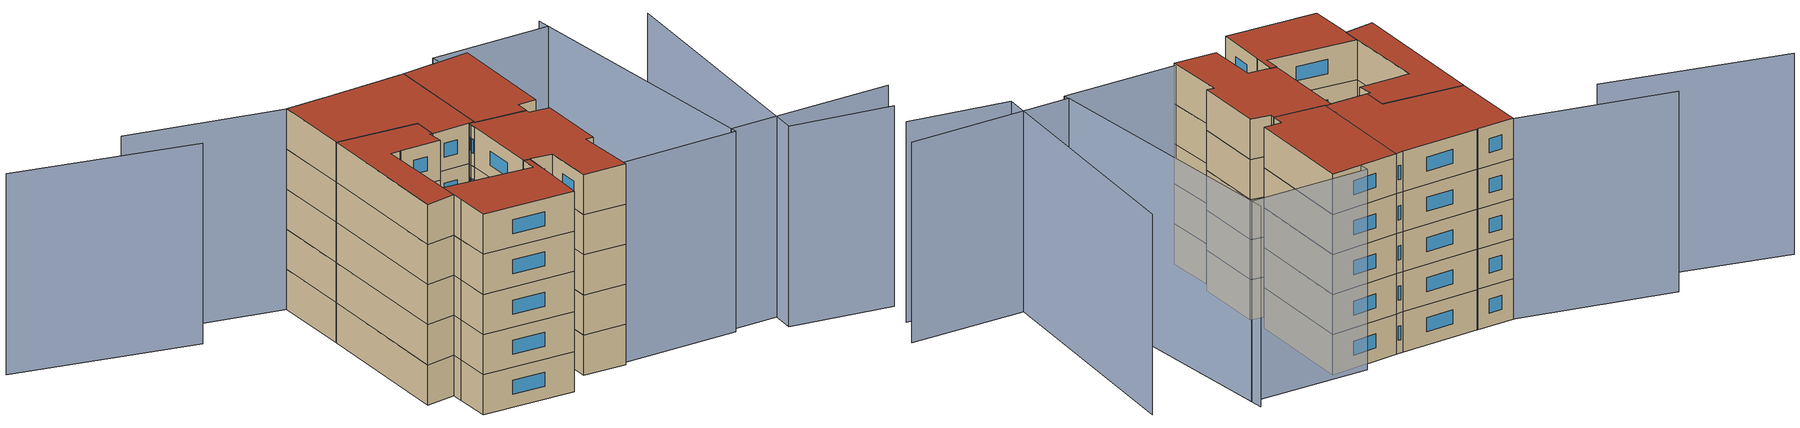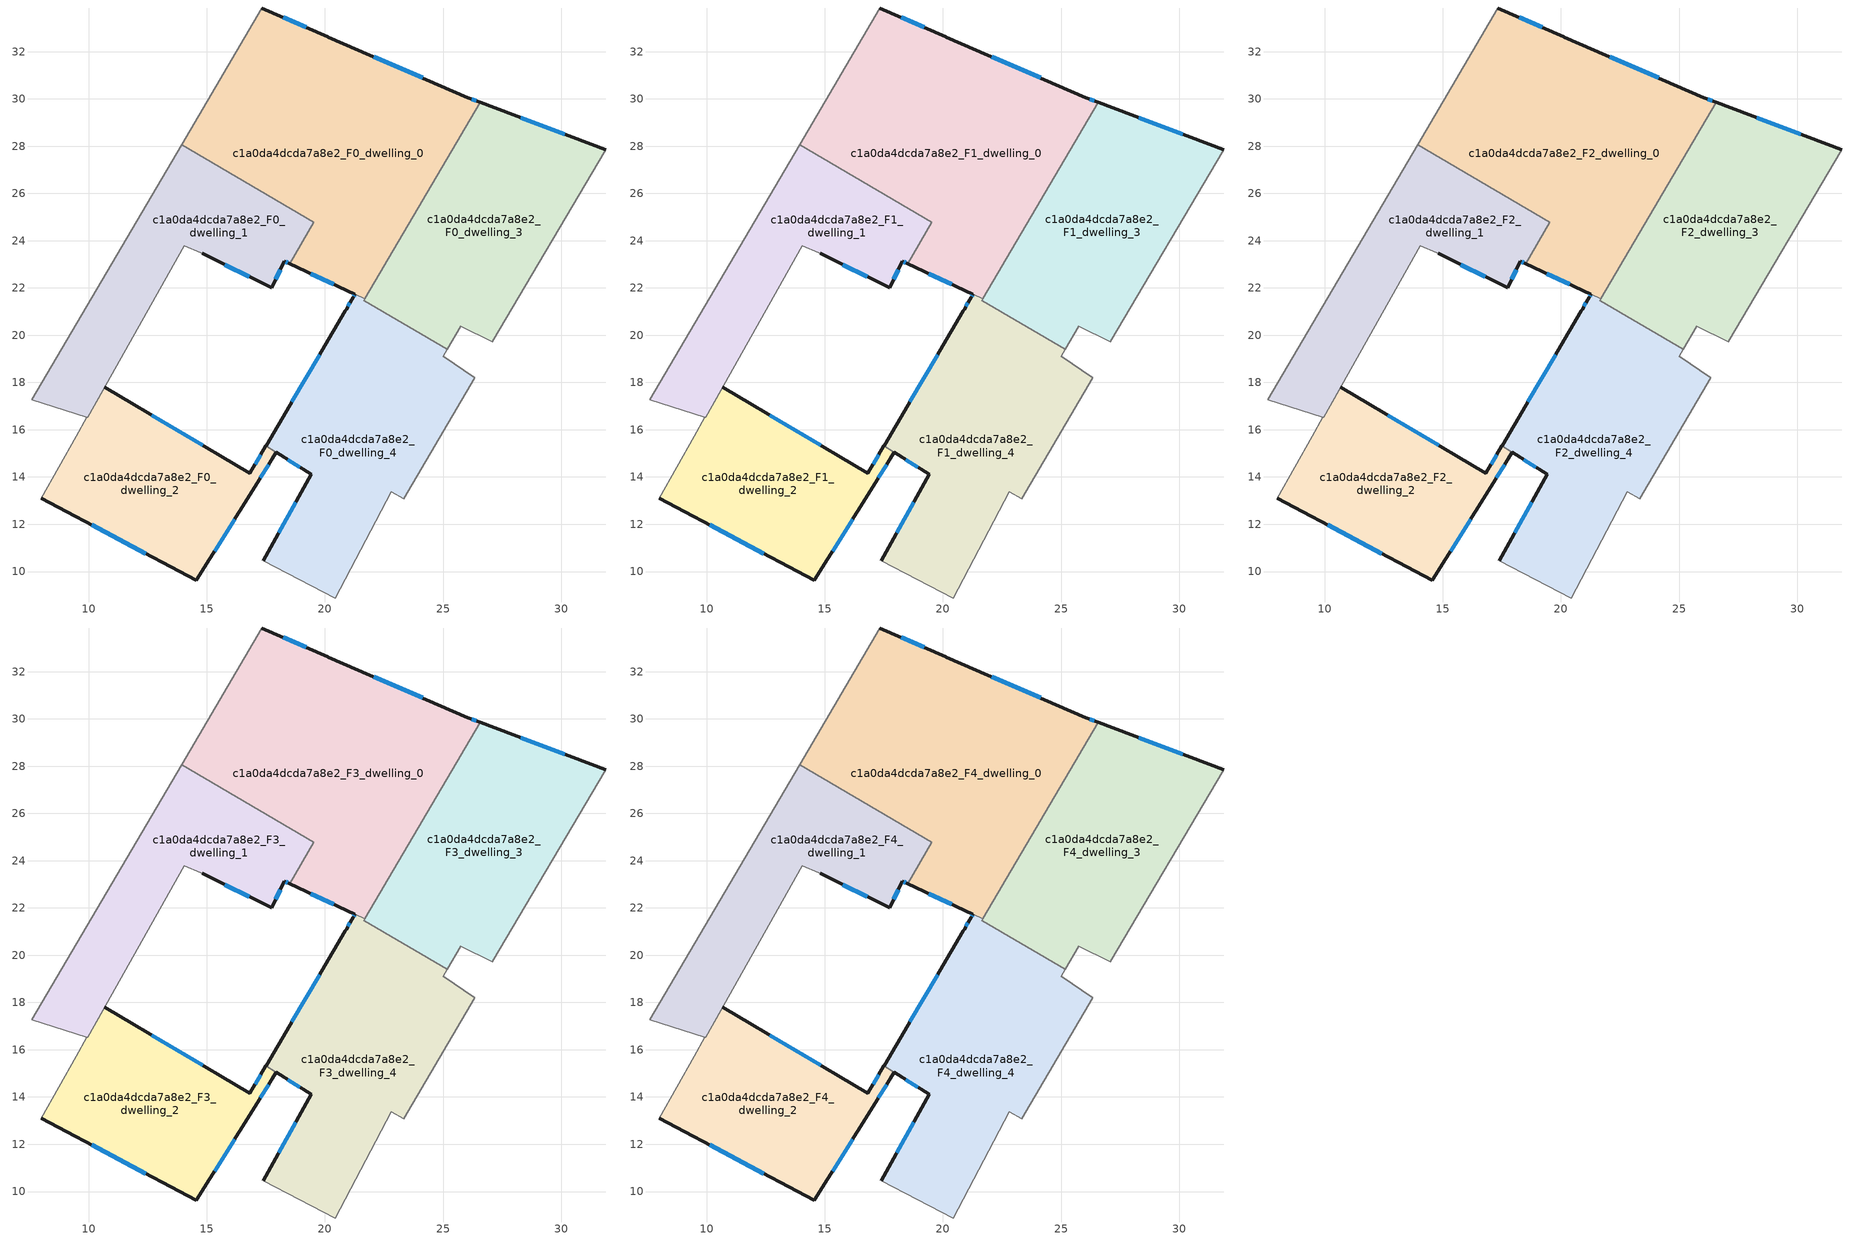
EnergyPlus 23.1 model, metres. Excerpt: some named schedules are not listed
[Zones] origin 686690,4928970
c1a0da4dcda7a8e2_F0_dwelling_0
 floor ground (EU_floor_Construction): 26.05,30.05 26.57,29.86 21.69,21.54 18.51,23.03 19.54,24.78 13.93,28.07 17.32,33.84 20.11,32.63 20.14,32.62 z0
 wall outside (EU_wall_Construction): 18.51,23.03 21.27,21.74 / 26.57,29.86 26.05,30.05 20.14,32.62 20.11,32.63 17.32,33.84 z0:3
 wall adiabatic (EU_wall_Construction): 17.32,33.84 13.93,28.07 z0:3
 wall to c1a0da4dcda7a8e2_F0_dwelling_1 (EU_wall_Construction): 13.93,28.07 19.54,24.78 18.51,23.03 z0:3
 wall to c1a0da4dcda7a8e2_F0_dwelling_3 (EU_wall_Construction): 21.69,21.54 26.57,29.86 z0:3
 wall to c1a0da4dcda7a8e2_F0_dwelling_4 (EU_wall_Construction): 21.27,21.74 21.69,21.54 z0:3
 window (EU_Window_Construction): 19.4,22.61 20.37,22.16 / 19.2,33.02 18.23,33.45 / 24.13,30.89 22.06,31.78 / 26.4,29.92 26.22,29.99 z0.98:2.02
c1a0da4dcda7a8e2_F0_dwelling_1
 floor ground (EU_floor_Construction): 19.54,24.78 18.51,23.03 18.27,23.13 17.75,22 14.81,23.46 14.76,23.49 14.04,23.79 9.96,16.52 9.92,16.54 7.59,17.27 13.93,28.07 z0
 wall outside (EU_wall_Construction): 14.81,23.46 17.75,22 18.27,23.13 18.51,23.03 z0:3
 wall adiabatic (EU_wall_Construction): 13.93,28.07 7.59,17.27 9.92,16.54 9.96,16.52 14.04,23.79 14.76,23.49 14.81,23.46 z0:3
 window (EU_Window_Construction): 18.35,23.1 18.43,23.06 / 17.92,22.37 18.1,22.77 / 15.77,22.99 16.8,22.48 z0.98:2.02
c1a0da4dcda7a8e2_F0_dwelling_2
 floor ground (EU_floor_Construction): 17.5,15.31 17.9,15.06 17.34,14.12 17.3,14.05 16.95,13.45 14.56,9.62 7.99,13.11 9.47,15.73 9.92,16.54 9.96,16.52 10.67,17.79 16.82,14.16 z0
 wall outside (EU_wall_Construction): 7.99,13.11 14.56,9.62 16.95,13.45 / 17.5,15.31 16.82,14.16 10.67,17.79 z0:3
 wall adiabatic (EU_wall_Construction): 10.67,17.79 9.96,16.52 9.92,16.54 9.47,15.73 7.99,13.11 z0:3
 wall to c1a0da4dcda7a8e2_F0_dwelling_4 (EU_wall_Construction): 16.95,13.45 17.3,14.05 17.41,14.23 17.45,14.31 17.76,14.82 / 17.76,14.83 17.9,15.06 17.5,15.31 z0:3
 window (EU_Window_Construction): 15.34,10.86 16.17,12.2 / 10.13,11.97 12.43,10.75 / 14.82,15.34 12.67,16.61 / 17.28,14.94 17.04,14.53 z0.98:2.02
c1a0da4dcda7a8e2_F0_dwelling_3
 floor ground (EU_floor_Construction): 31.88,27.86 27.08,19.72 25.75,20.38 25.18,19.4 21.65,21.46 21.69,21.54 26.57,29.86 z0
 wall outside (EU_wall_Construction): 31.88,27.86 26.57,29.86 z0:3
 wall adiabatic (EU_wall_Construction): 25.18,19.4 25.75,20.38 27.08,19.72 31.88,27.86 z0:3
 wall to c1a0da4dcda7a8e2_F0_dwelling_4 (EU_wall_Construction): 21.65,21.46 25.18,19.4 / 21.69,21.54 21.65,21.47 z0:3
 window (EU_Window_Construction): 30.15,28.51 28.3,29.21 z0.98:2.02
c1a0da4dcda7a8e2_F0_dwelling_4
 floor ground (EU_floor_Construction): 25.18,19.4 25.01,19.11 26.34,18.21 23.34,13.08 22.81,13.37 20.43,8.88 17.39,10.46 19.42,14.11 17.94,15.04 16.95,13.45 17.34,14.12 17.41,14.23 17.45,14.31 17.76,14.83 17.9,15.06 17.51,15.32 20.86,21.04 20.89,21.09 21.14,21.5 21.2,21.61 21.27,21.74 21.69,21.54 21.65,21.47 z0
 wall outside (EU_wall_Construction): 21.27,21.74 21.2,21.61 21.14,21.5 20.89,21.09 20.86,21.04 17.51,15.32 / 16.95,13.45 17.94,15.04 19.42,14.11 17.39,10.46 z0:3
 wall adiabatic (EU_wall_Construction): 17.39,10.46 20.43,8.88 22.81,13.37 23.34,13.08 26.34,18.21 25.01,19.11 25.18,19.4 z0:3
 window (EU_Window_Construction): 19.77,19.18 18.6,17.18 / 21.06,21.37 20.97,21.22 / 21.25,21.69 21.22,21.65 / 18.76,12.92 18.05,11.65 / 18.42,14.74 18.94,14.41 / 17.27,13.97 17.62,14.52 z0.98:2.02
c1a0da4dcda7a8e2_F1_dwelling_0
 floor to c1a0da4dcda7a8e2_F0_dwelling_0 (EU_floor_Construction): 26.05,30.05 26.57,29.86 21.69,21.54 18.51,23.03 19.54,24.78 13.93,28.07 17.32,33.84 20.11,32.63 20.14,32.62 z3
 wall outside (EU_wall_Construction): 18.51,23.03 21.27,21.74 / 26.57,29.86 26.05,30.05 20.14,32.62 20.11,32.63 17.32,33.84 z3:6
 wall adiabatic (EU_wall_Construction): 17.32,33.84 13.93,28.07 z3:6
 wall to c1a0da4dcda7a8e2_F1_dwelling_1 (EU_wall_Construction): 13.93,28.07 19.54,24.78 18.51,23.03 z3:6
 wall to c1a0da4dcda7a8e2_F1_dwelling_3 (EU_wall_Construction): 21.69,21.54 26.57,29.86 z3:6
 wall to c1a0da4dcda7a8e2_F1_dwelling_4 (EU_wall_Construction): 21.27,21.74 21.69,21.54 z3:6
 window (EU_Window_Construction): 19.4,22.61 20.37,22.16 / 19.2,33.02 18.23,33.45 / 24.13,30.89 22.06,31.78 / 26.4,29.92 26.22,29.99 z3.98:5.02
c1a0da4dcda7a8e2_F1_dwelling_1
 floor to c1a0da4dcda7a8e2_F0_dwelling_1 (EU_floor_Construction): 19.54,24.78 18.51,23.03 18.27,23.13 17.75,22 14.81,23.46 14.75,23.49 14.04,23.79 9.96,16.52 9.92,16.54 7.59,17.27 13.93,28.07 z3
 wall outside (EU_wall_Construction): 14.81,23.46 17.75,22 18.27,23.13 18.51,23.03 z3:6
 wall adiabatic (EU_wall_Construction): 13.93,28.07 7.59,17.27 9.92,16.54 9.96,16.52 14.04,23.79 14.76,23.49 14.81,23.46 z3:6
 window (EU_Window_Construction): 18.35,23.1 18.43,23.06 / 17.92,22.37 18.1,22.77 / 15.77,22.99 16.8,22.48 z3.98:5.02
c1a0da4dcda7a8e2_F1_dwelling_2
 floor to c1a0da4dcda7a8e2_F0_dwelling_2 (EU_floor_Construction): 17.5,15.31 17.9,15.06 17.34,14.12 17.3,14.05 16.95,13.45 14.56,9.62 7.99,13.11 9.47,15.73 9.92,16.54 9.96,16.52 10.67,17.79 16.82,14.16 z3
 wall outside (EU_wall_Construction): 7.99,13.11 14.56,9.62 16.95,13.45 / 17.5,15.31 16.82,14.16 10.67,17.79 z3:6
 wall adiabatic (EU_wall_Construction): 10.67,17.79 9.96,16.52 9.92,16.54 9.47,15.73 7.99,13.11 z3:6
 wall to c1a0da4dcda7a8e2_F1_dwelling_4 (EU_wall_Construction): 16.95,13.45 17.3,14.05 17.41,14.23 17.45,14.31 17.76,14.82 / 17.76,14.83 17.9,15.06 17.5,15.31 z3:6
 window (EU_Window_Construction): 15.34,10.86 16.17,12.2 / 10.13,11.97 12.43,10.75 / 14.82,15.34 12.67,16.61 / 17.28,14.94 17.04,14.53 z3.98:5.02
c1a0da4dcda7a8e2_F1_dwelling_3
 floor to c1a0da4dcda7a8e2_F0_dwelling_3 (EU_floor_Construction): 31.88,27.86 27.08,19.72 25.75,20.38 25.18,19.4 21.65,21.46 21.69,21.54 26.57,29.86 z3
 wall outside (EU_wall_Construction): 31.88,27.86 26.57,29.86 z3:6
 wall adiabatic (EU_wall_Construction): 25.18,19.4 25.75,20.38 27.08,19.72 31.88,27.86 z3:6
 wall to c1a0da4dcda7a8e2_F1_dwelling_4 (EU_wall_Construction): 21.65,21.46 25.18,19.4 / 21.69,21.54 21.65,21.47 z3:6
 window (EU_Window_Construction): 30.15,28.51 28.3,29.21 z3.98:5.02
c1a0da4dcda7a8e2_F1_dwelling_4
 floor to c1a0da4dcda7a8e2_F0_dwelling_4 (EU_floor_Construction): 25.18,19.4 25.01,19.11 26.34,18.21 23.34,13.08 22.81,13.37 20.43,8.88 17.39,10.46 19.42,14.11 17.94,15.04 16.95,13.45 17.34,14.12 17.41,14.23 17.45,14.31 17.76,14.83 17.9,15.06 17.51,15.32 20.86,21.04 20.89,21.09 21.14,21.5 21.2,21.61 21.27,21.74 21.69,21.54 21.65,21.47 z3
 wall outside (EU_wall_Construction): 21.27,21.74 21.2,21.61 21.14,21.5 20.89,21.09 20.86,21.04 17.51,15.32 / 16.95,13.45 17.94,15.04 19.42,14.11 17.39,10.46 z3:6
 wall adiabatic (EU_wall_Construction): 17.39,10.46 20.43,8.88 22.81,13.37 23.34,13.08 26.34,18.21 25.01,19.11 25.18,19.4 z3:6
 window (EU_Window_Construction): 19.77,19.18 18.6,17.18 / 21.06,21.37 20.97,21.22 / 21.25,21.69 21.22,21.65 / 18.76,12.92 18.05,11.65 / 18.42,14.74 18.94,14.41 / 17.27,13.97 17.62,14.52 z3.98:5.02
c1a0da4dcda7a8e2_F2_dwelling_0
 floor to c1a0da4dcda7a8e2_F1_dwelling_0 (EU_floor_Construction): 26.05,30.05 26.57,29.86 21.69,21.54 18.51,23.03 19.54,24.78 13.93,28.07 17.32,33.84 20.11,32.63 20.14,32.62 z6
 wall outside (EU_wall_Construction): 18.51,23.03 21.27,21.74 / 26.57,29.86 26.05,30.05 20.14,32.62 20.11,32.63 17.32,33.84 z6:9
 wall adiabatic (EU_wall_Construction): 17.32,33.84 13.93,28.07 z6:9
 wall to c1a0da4dcda7a8e2_F2_dwelling_1 (EU_wall_Construction): 13.93,28.07 19.54,24.78 18.51,23.03 z6:9
 wall to c1a0da4dcda7a8e2_F2_dwelling_3 (EU_wall_Construction): 21.69,21.54 26.57,29.86 z6:9
 wall to c1a0da4dcda7a8e2_F2_dwelling_4 (EU_wall_Construction): 21.27,21.74 21.69,21.54 z6:9
 window (EU_Window_Construction): 19.4,22.61 20.37,22.16 / 19.2,33.02 18.23,33.45 / 24.13,30.89 22.06,31.78 / 26.4,29.92 26.22,29.99 z6.98:8.02
c1a0da4dcda7a8e2_F2_dwelling_1
 floor to c1a0da4dcda7a8e2_F1_dwelling_1 (EU_floor_Construction): 19.54,24.78 18.51,23.03 18.27,23.13 17.75,22 14.81,23.46 14.75,23.49 14.04,23.79 9.96,16.52 9.92,16.54 7.59,17.27 13.93,28.07 z6
 wall outside (EU_wall_Construction): 14.81,23.46 17.75,22 18.27,23.13 18.51,23.03 z6:9
 wall adiabatic (EU_wall_Construction): 13.93,28.07 7.59,17.27 9.92,16.54 9.96,16.52 14.04,23.79 14.76,23.49 14.81,23.46 z6:9
 window (EU_Window_Construction): 18.35,23.1 18.43,23.06 / 17.92,22.37 18.1,22.77 / 15.77,22.99 16.8,22.48 z6.98:8.02
c1a0da4dcda7a8e2_F2_dwelling_2
 floor to c1a0da4dcda7a8e2_F1_dwelling_2 (EU_floor_Construction): 17.5,15.31 17.9,15.06 17.34,14.12 17.3,14.05 16.95,13.45 14.56,9.62 7.99,13.11 9.47,15.73 9.92,16.54 9.96,16.52 10.67,17.79 16.82,14.16 z6
 wall outside (EU_wall_Construction): 7.99,13.11 14.56,9.62 16.95,13.45 / 17.5,15.31 16.82,14.16 10.67,17.79 z6:9
 wall adiabatic (EU_wall_Construction): 10.67,17.79 9.96,16.52 9.92,16.54 9.47,15.73 7.99,13.11 z6:9
 wall to c1a0da4dcda7a8e2_F2_dwelling_4 (EU_wall_Construction): 16.95,13.45 17.3,14.05 17.41,14.23 17.45,14.31 17.76,14.82 / 17.76,14.83 17.9,15.06 17.5,15.31 z6:9
 window (EU_Window_Construction): 15.34,10.86 16.17,12.2 / 10.13,11.97 12.43,10.75 / 14.82,15.34 12.67,16.61 / 17.28,14.94 17.04,14.53 z6.98:8.02
c1a0da4dcda7a8e2_F2_dwelling_3
 floor to c1a0da4dcda7a8e2_F1_dwelling_3 (EU_floor_Construction): 31.88,27.86 27.08,19.72 25.75,20.38 25.18,19.4 21.65,21.46 21.69,21.54 26.57,29.86 z6
 wall outside (EU_wall_Construction): 31.88,27.86 26.57,29.86 z6:9
 wall adiabatic (EU_wall_Construction): 25.18,19.4 25.75,20.38 27.08,19.72 31.88,27.86 z6:9
 wall to c1a0da4dcda7a8e2_F2_dwelling_4 (EU_wall_Construction): 21.65,21.46 25.18,19.4 / 21.69,21.54 21.65,21.47 z6:9
 window (EU_Window_Construction): 30.15,28.51 28.3,29.21 z6.98:8.02
c1a0da4dcda7a8e2_F2_dwelling_4
 floor to c1a0da4dcda7a8e2_F1_dwelling_4 (EU_floor_Construction): 25.18,19.4 25.01,19.11 26.34,18.21 23.34,13.08 22.81,13.37 20.43,8.88 17.39,10.46 19.42,14.11 17.94,15.04 16.95,13.45 17.34,14.12 17.41,14.23 17.45,14.31 17.76,14.83 17.9,15.06 17.51,15.32 20.86,21.04 20.89,21.09 21.14,21.5 21.2,21.61 21.27,21.74 21.69,21.54 21.65,21.47 z6
 wall outside (EU_wall_Construction): 21.27,21.74 21.2,21.61 21.14,21.5 20.89,21.09 20.86,21.04 17.51,15.32 / 16.95,13.45 17.94,15.04 19.42,14.11 17.39,10.46 z6:9
 wall adiabatic (EU_wall_Construction): 17.39,10.46 20.43,8.88 22.81,13.37 23.34,13.08 26.34,18.21 25.01,19.11 25.18,19.4 z6:9
 window (EU_Window_Construction): 19.77,19.18 18.6,17.18 / 21.06,21.37 20.97,21.22 / 21.25,21.69 21.22,21.65 / 18.76,12.92 18.05,11.65 / 18.42,14.74 18.94,14.41 / 17.27,13.97 17.62,14.52 z6.98:8.02
c1a0da4dcda7a8e2_F3_dwelling_0
 floor to c1a0da4dcda7a8e2_F2_dwelling_0 (EU_floor_Construction): 26.05,30.05 26.57,29.86 21.69,21.54 18.51,23.03 19.54,24.78 13.93,28.07 17.32,33.84 20.11,32.63 20.14,32.62 z9
 wall outside (EU_wall_Construction): 18.51,23.03 21.27,21.74 / 26.57,29.86 26.05,30.05 20.14,32.62 20.11,32.63 17.32,33.84 z9:12
 wall adiabatic (EU_wall_Construction): 17.32,33.84 13.93,28.07 z9:12
 wall to c1a0da4dcda7a8e2_F3_dwelling_1 (EU_wall_Construction): 13.93,28.07 19.54,24.78 18.51,23.03 z9:12
 wall to c1a0da4dcda7a8e2_F3_dwelling_3 (EU_wall_Construction): 21.69,21.54 26.57,29.86 z9:12
 wall to c1a0da4dcda7a8e2_F3_dwelling_4 (EU_wall_Construction): 21.27,21.74 21.69,21.54 z9:12
 window (EU_Window_Construction): 19.4,22.61 20.37,22.16 / 19.2,33.02 18.23,33.45 / 24.13,30.89 22.06,31.78 / 26.4,29.92 26.22,29.99 z9.98:11.02
c1a0da4dcda7a8e2_F3_dwelling_1
 floor to c1a0da4dcda7a8e2_F2_dwelling_1 (EU_floor_Construction): 19.54,24.78 18.51,23.03 18.27,23.13 17.75,22 14.81,23.46 14.75,23.49 14.04,23.79 9.96,16.52 9.92,16.54 7.59,17.27 13.93,28.07 z9
 wall outside (EU_wall_Construction): 14.81,23.46 17.75,22 18.27,23.13 18.51,23.03 z9:12
 wall adiabatic (EU_wall_Construction): 13.93,28.07 7.59,17.27 9.92,16.54 9.96,16.52 14.04,23.79 14.76,23.49 14.81,23.46 z9:12
 window (EU_Window_Construction): 18.35,23.1 18.43,23.06 / 17.92,22.37 18.1,22.77 / 15.77,22.99 16.8,22.48 z9.98:11.02
c1a0da4dcda7a8e2_F3_dwelling_2
 floor to c1a0da4dcda7a8e2_F2_dwelling_2 (EU_floor_Construction): 17.5,15.31 17.9,15.06 17.34,14.12 17.3,14.05 16.95,13.45 14.56,9.62 7.99,13.11 9.47,15.73 9.92,16.54 9.96,16.52 10.67,17.79 16.82,14.16 z9
 wall outside (EU_wall_Construction): 7.99,13.11 14.56,9.62 16.95,13.45 / 17.5,15.31 16.82,14.16 10.67,17.79 z9:12
 wall adiabatic (EU_wall_Construction): 10.67,17.79 9.96,16.52 9.92,16.54 9.47,15.73 7.99,13.11 z9:12
 wall to c1a0da4dcda7a8e2_F3_dwelling_4 (EU_wall_Construction): 16.95,13.45 17.3,14.05 17.41,14.23 17.45,14.31 17.76,14.82 / 17.76,14.83 17.9,15.06 17.5,15.31 z9:12
 window (EU_Window_Construction): 15.34,10.86 16.17,12.2 / 10.13,11.97 12.43,10.75 / 14.82,15.34 12.67,16.61 / 17.28,14.94 17.04,14.53 z9.98:11.02
c1a0da4dcda7a8e2_F3_dwelling_3
 floor to c1a0da4dcda7a8e2_F2_dwelling_3 (EU_floor_Construction): 31.88,27.86 27.08,19.72 25.75,20.38 25.18,19.4 21.65,21.46 21.69,21.54 26.57,29.86 z9
 wall outside (EU_wall_Construction): 31.88,27.86 26.57,29.86 z9:12
 wall adiabatic (EU_wall_Construction): 25.18,19.4 25.75,20.38 27.08,19.72 31.88,27.86 z9:12
 wall to c1a0da4dcda7a8e2_F3_dwelling_4 (EU_wall_Construction): 21.65,21.46 25.18,19.4 / 21.69,21.54 21.65,21.47 z9:12
 window (EU_Window_Construction): 30.15,28.51 28.3,29.21 z9.98:11.02
c1a0da4dcda7a8e2_F3_dwelling_4
 floor to c1a0da4dcda7a8e2_F2_dwelling_4 (EU_floor_Construction): 25.18,19.4 25.01,19.11 26.34,18.21 23.34,13.08 22.81,13.37 20.43,8.88 17.39,10.46 19.42,14.11 17.94,15.04 16.95,13.45 17.34,14.12 17.41,14.23 17.45,14.31 17.76,14.83 17.9,15.06 17.51,15.32 20.86,21.04 20.89,21.09 21.14,21.5 21.2,21.61 21.27,21.74 21.69,21.54 21.65,21.47 z9
 wall outside (EU_wall_Construction): 21.27,21.74 21.2,21.61 21.14,21.5 20.89,21.09 20.86,21.04 17.51,15.32 / 16.95,13.45 17.94,15.04 19.42,14.11 17.39,10.46 z9:12
 wall adiabatic (EU_wall_Construction): 17.39,10.46 20.43,8.88 22.81,13.37 23.34,13.08 26.34,18.21 25.01,19.11 25.18,19.4 z9:12
 window (EU_Window_Construction): 19.77,19.18 18.6,17.18 / 21.06,21.37 20.97,21.22 / 21.25,21.69 21.22,21.65 / 18.76,12.92 18.05,11.65 / 18.42,14.74 18.94,14.41 / 17.27,13.97 17.62,14.52 z9.98:11.02
c1a0da4dcda7a8e2_F4_dwelling_0
 floor to c1a0da4dcda7a8e2_F3_dwelling_0 (EU_floor_Construction): 26.05,30.05 26.57,29.86 21.69,21.54 18.51,23.03 19.54,24.78 13.93,28.07 17.32,33.84 20.11,32.63 20.14,32.62 z12
 wall outside (EU_wall_Construction): 18.51,23.03 21.27,21.74 / 26.57,29.86 26.05,30.05 20.14,32.62 20.11,32.63 17.32,33.84 z12:15
 wall adiabatic (EU_wall_Construction): 17.32,33.84 13.93,28.07 z12:15
 wall to c1a0da4dcda7a8e2_F4_dwelling_1 (EU_wall_Construction): 13.93,28.07 19.54,24.78 18.51,23.03 z12:15
 wall to c1a0da4dcda7a8e2_F4_dwelling_3 (EU_wall_Construction): 21.69,21.54 26.57,29.86 z12:15
 wall to c1a0da4dcda7a8e2_F4_dwelling_4 (EU_wall_Construction): 21.27,21.74 21.69,21.54 z12:15
 window (EU_Window_Construction): 19.4,22.61 20.37,22.16 / 19.2,33.02 18.23,33.45 / 24.13,30.89 22.06,31.78 / 26.4,29.92 26.22,29.99 z12.98:14.02
 roof outside (EU_roof_Construction): 21.69,21.54 26.57,29.86 26.05,30.05 20.14,32.62 20.11,32.63 17.32,33.84 13.93,28.07 19.54,24.78 18.51,23.03 21.27,21.74 z15
c1a0da4dcda7a8e2_F4_dwelling_1
 floor to c1a0da4dcda7a8e2_F3_dwelling_1 (EU_floor_Construction): 19.54,24.78 18.51,23.03 18.27,23.13 17.75,22 14.81,23.46 14.75,23.49 14.04,23.79 9.96,16.52 9.92,16.54 7.59,17.27 13.93,28.07 z12
 wall outside (EU_wall_Construction): 14.81,23.46 17.75,22 18.27,23.13 18.51,23.03 z12:15
 wall adiabatic (EU_wall_Construction): 13.93,28.07 7.59,17.27 9.92,16.54 9.96,16.52 14.04,23.79 14.76,23.49 14.81,23.46 z12:15
 window (EU_Window_Construction): 18.35,23.1 18.43,23.06 / 17.92,22.37 18.1,22.77 / 15.77,22.99 16.8,22.48 z12.98:14.02
 roof outside (EU_roof_Construction): 17.75,22 18.27,23.13 18.51,23.03 19.54,24.78 13.93,28.07 7.59,17.27 9.92,16.54 9.96,16.52 14.04,23.79 14.76,23.49 14.81,23.46 z15
c1a0da4dcda7a8e2_F4_dwelling_2
 floor to c1a0da4dcda7a8e2_F3_dwelling_2 (EU_floor_Construction): 17.5,15.31 17.9,15.06 17.34,14.12 17.3,14.05 16.95,13.45 14.56,9.62 7.99,13.11 9.47,15.73 9.92,16.54 9.96,16.52 10.67,17.79 16.82,14.16 z12
 wall outside (EU_wall_Construction): 7.99,13.11 14.56,9.62 16.95,13.45 / 17.5,15.31 16.82,14.16 10.67,17.79 z12:15
 wall adiabatic (EU_wall_Construction): 10.67,17.79 9.96,16.52 9.92,16.54 9.47,15.73 7.99,13.11 z12:15
 wall to c1a0da4dcda7a8e2_F4_dwelling_4 (EU_wall_Construction): 16.95,13.45 17.3,14.05 17.41,14.23 17.45,14.31 17.76,14.82 / 17.76,14.83 17.9,15.06 17.5,15.31 z12:15
 window (EU_Window_Construction): 15.34,10.86 16.17,12.2 / 10.13,11.97 12.43,10.75 / 14.82,15.34 12.67,16.61 / 17.28,14.94 17.04,14.53 z12.98:14.02
 roof outside (EU_roof_Construction): 14.56,9.62 16.95,13.45 17.3,14.05 17.34,14.12 17.9,15.06 17.5,15.31 16.82,14.16 10.67,17.79 9.96,16.52 9.92,16.54 9.47,15.73 7.99,13.11 z15
c1a0da4dcda7a8e2_F4_dwelling_3
 floor to c1a0da4dcda7a8e2_F3_dwelling_3 (EU_floor_Construction): 31.88,27.86 27.08,19.72 25.75,20.38 25.18,19.4 21.65,21.46 21.69,21.54 26.57,29.86 z12
 wall outside (EU_wall_Construction): 31.88,27.86 26.57,29.86 z12:15
 wall adiabatic (EU_wall_Construction): 25.18,19.4 25.75,20.38 27.08,19.72 31.88,27.86 z12:15
 wall to c1a0da4dcda7a8e2_F4_dwelling_4 (EU_wall_Construction): 21.65,21.46 25.18,19.4 / 21.69,21.54 21.65,21.47 z12:15
 window (EU_Window_Construction): 30.15,28.51 28.3,29.21 z12.98:14.02
 roof outside (EU_roof_Construction): 27.08,19.72 31.88,27.86 26.57,29.86 21.69,21.54 21.65,21.47 25.18,19.4 25.75,20.38 z15
c1a0da4dcda7a8e2_F4_dwelling_4
 floor to c1a0da4dcda7a8e2_F3_dwelling_4 (EU_floor_Construction): 25.18,19.4 25.01,19.11 26.34,18.21 23.34,13.08 22.81,13.37 20.43,8.88 17.39,10.46 19.42,14.11 17.94,15.04 16.95,13.45 17.34,14.12 17.41,14.23 17.45,14.31 17.76,14.83 17.9,15.06 17.51,15.32 20.86,21.04 20.89,21.09 21.14,21.5 21.2,21.61 21.27,21.74 21.69,21.54 21.65,21.47 z12
 wall outside (EU_wall_Construction): 21.27,21.74 21.2,21.61 21.14,21.5 20.89,21.09 20.86,21.04 17.51,15.32 / 16.95,13.45 17.94,15.04 19.42,14.11 17.39,10.46 z12:15
 wall adiabatic (EU_wall_Construction): 17.39,10.46 20.43,8.88 22.81,13.37 23.34,13.08 26.34,18.21 25.01,19.11 25.18,19.4 z12:15
 window (EU_Window_Construction): 19.77,19.18 18.6,17.18 / 21.06,21.37 20.97,21.22 / 21.25,21.69 21.22,21.65 / 18.76,12.92 18.05,11.65 / 18.42,14.74 18.94,14.41 / 17.27,13.97 17.62,14.52 z12.98:14.02
 roof outside (EU_roof_Construction): 23.34,13.08 26.34,18.21 25.01,19.11 25.18,19.4 21.65,21.47 21.69,21.54 21.27,21.74 21.2,21.61 21.14,21.5 20.89,21.09 20.86,21.04 17.51,15.32 17.9,15.06 17.76,14.83 17.45,14.31 17.41,14.23 17.34,14.12 16.95,13.45 17.94,15.04 19.42,14.11 17.39,10.46 20.43,8.88 22.81,13.37 z15
shading: 38.31,-2.19 31.65,2.36 / 31.65,2.36 44.01,20.44 / 41.2,-0.12 29.29,5.56 / 29.29,5.56 39.15,26.26 / 7.58,41.42 22.56,29.78 / -2,45.1 9.29,35.95 / 38.69,25.3 29.07,5.09 / 29.07,5.09 20.32,9.26 / 20.32,9.26 29.95,29.46 / 29.95,29.46 38.69,25.3 z0:15
[Building]
EU S2 Campaign: North Axis=0; Terrain=City; Solar Distribution=FullExterior
[Site:Location]
Bologna: Latitude=44.5; Longitude=11.25; Time Zone=1; Elevation=37
[SizingPeriod:WeatherFileDays]
AnnualSizingPeriod: Begin Month=1; Begin Day of Month=1; End Month=12; End Day of Month=31; Day of Week for Start Day=Monday; Use Weather File Daylight Saving Period=No; Use Weather File Rain and Snow Indicators=No
[MATERIAL]
EU_InternalMass_Material: Roughness=MediumRough; Thickness=0.1; Conductivity=1; Density=1800; Specific Heat=900; Thermal Absorptance=0.9; Solar Absorptance=0.7; Visible Absorptance=0.7
[MATERIAL:NOMASS] Roughness=MediumRough; Thermal Absorptance=0.9; Solar Absorptance=0.7; Visible Absorptance=0.7
Name | Thermal Resistance
EU_wall_NoMass | 0.905828
EU_roof_NoMass | 0.37593
EU_floor_NoMass | 0.67114
[WINDOWMATERIAL:SIMPLEGLAZINGSYSTEM]
EU_Window_SimpleGlazing: UFactor=4.52486; Solar Heat Gain Coefficient=0.85; Visible Transmittance=0.85
[CONSTRUCTION]
EU_wall_Construction: EU_wall_NoMass
EU_roof_Construction: EU_roof_NoMass
EU_floor_Construction: EU_floor_NoMass
EU_Window_Construction: EU_Window_SimpleGlazing
EU_InternalMass_Construction: EU_InternalMass_Material
[ZONE] Type=1; Multiplier=1; Ceiling Height=autocalculate; Floor Area=autocalculate; Part of Total Floor Area=Yes
Name | Volume
c1a0da4dcda7a8e2_F0_dwelling_0; c1a0da4dcda7a8e2_F1_dwelling_0; c1a0da4dcda7a8e2_F2_dwelling_0; c1a0da4dcda7a8e2_F3_dwelling_0; c1a0da4dcda7a8e2_F4_dwelling_0 | 238.537
c1a0da4dcda7a8e2_F0_dwelling_1 | 128.083
c1a0da4dcda7a8e2_F1_dwelling_1; c1a0da4dcda7a8e2_F2_dwelling_1; c1a0da4dcda7a8e2_F3_dwelling_1; c1a0da4dcda7a8e2_F4_dwelling_1 | 128.084
c1a0da4dcda7a8e2_F0_dwelling_2; c1a0da4dcda7a8e2_F1_dwelling_2; c1a0da4dcda7a8e2_F2_dwelling_2; c1a0da4dcda7a8e2_F3_dwelling_2; c1a0da4dcda7a8e2_F4_dwelling_2 | 120.018
c1a0da4dcda7a8e2_F0_dwelling_3; c1a0da4dcda7a8e2_F1_dwelling_3; c1a0da4dcda7a8e2_F2_dwelling_3; c1a0da4dcda7a8e2_F3_dwelling_3; c1a0da4dcda7a8e2_F4_dwelling_3 | 165.669
c1a0da4dcda7a8e2_F0_dwelling_4; c1a0da4dcda7a8e2_F1_dwelling_4; c1a0da4dcda7a8e2_F2_dwelling_4; c1a0da4dcda7a8e2_F3_dwelling_4; c1a0da4dcda7a8e2_F4_dwelling_4 | 176.065
[INTERNALMASS] Construction=EU_InternalMass_Construction
Name | Zone or ZoneList | Surface Area
c1a0da4dcda7a8e2_F0_dwelling_0_EU_InternalMass | c1a0da4dcda7a8e2_F0_dwelling_0 | 79.5143
c1a0da4dcda7a8e2_F0_dwelling_1_EU_InternalMass | c1a0da4dcda7a8e2_F0_dwelling_1 | 42.6973
c1a0da4dcda7a8e2_F0_dwelling_2_EU_InternalMass | c1a0da4dcda7a8e2_F0_dwelling_2 | 40.005
c1a0da4dcda7a8e2_F0_dwelling_3_EU_InternalMass | c1a0da4dcda7a8e2_F0_dwelling_3 | 55.2251
c1a0da4dcda7a8e2_F0_dwelling_4_EU_InternalMass | c1a0da4dcda7a8e2_F0_dwelling_4 | 58.6903
c1a0da4dcda7a8e2_F1_dwelling_0_EU_InternalMass | c1a0da4dcda7a8e2_F1_dwelling_0 | 79.5143
c1a0da4dcda7a8e2_F1_dwelling_1_EU_InternalMass | c1a0da4dcda7a8e2_F1_dwelling_1 | 42.6973
c1a0da4dcda7a8e2_F1_dwelling_2_EU_InternalMass | c1a0da4dcda7a8e2_F1_dwelling_2 | 40.005
c1a0da4dcda7a8e2_F1_dwelling_3_EU_InternalMass | c1a0da4dcda7a8e2_F1_dwelling_3 | 55.2251
c1a0da4dcda7a8e2_F1_dwelling_4_EU_InternalMass | c1a0da4dcda7a8e2_F1_dwelling_4 | 58.6903
c1a0da4dcda7a8e2_F2_dwelling_0_EU_InternalMass | c1a0da4dcda7a8e2_F2_dwelling_0 | 79.5143
c1a0da4dcda7a8e2_F2_dwelling_1_EU_InternalMass | c1a0da4dcda7a8e2_F2_dwelling_1 | 42.6973
c1a0da4dcda7a8e2_F2_dwelling_2_EU_InternalMass | c1a0da4dcda7a8e2_F2_dwelling_2 | 40.005
c1a0da4dcda7a8e2_F2_dwelling_3_EU_InternalMass | c1a0da4dcda7a8e2_F2_dwelling_3 | 55.2251
c1a0da4dcda7a8e2_F2_dwelling_4_EU_InternalMass | c1a0da4dcda7a8e2_F2_dwelling_4 | 58.6903
c1a0da4dcda7a8e2_F3_dwelling_0_EU_InternalMass | c1a0da4dcda7a8e2_F3_dwelling_0 | 79.5143
c1a0da4dcda7a8e2_F3_dwelling_1_EU_InternalMass | c1a0da4dcda7a8e2_F3_dwelling_1 | 42.6973
c1a0da4dcda7a8e2_F3_dwelling_2_EU_InternalMass | c1a0da4dcda7a8e2_F3_dwelling_2 | 40.005
c1a0da4dcda7a8e2_F3_dwelling_3_EU_InternalMass | c1a0da4dcda7a8e2_F3_dwelling_3 | 55.2251
c1a0da4dcda7a8e2_F3_dwelling_4_EU_InternalMass | c1a0da4dcda7a8e2_F3_dwelling_4 | 58.6903
c1a0da4dcda7a8e2_F4_dwelling_0_EU_InternalMass | c1a0da4dcda7a8e2_F4_dwelling_0 | 79.5143
c1a0da4dcda7a8e2_F4_dwelling_1_EU_InternalMass | c1a0da4dcda7a8e2_F4_dwelling_1 | 42.6973
c1a0da4dcda7a8e2_F4_dwelling_2_EU_InternalMass | c1a0da4dcda7a8e2_F4_dwelling_2 | 40.005
c1a0da4dcda7a8e2_F4_dwelling_3_EU_InternalMass | c1a0da4dcda7a8e2_F4_dwelling_3 | 55.2251
c1a0da4dcda7a8e2_F4_dwelling_4_EU_InternalMass | c1a0da4dcda7a8e2_F4_dwelling_4 | 58.6903
[OTHEREQUIPMENT] Fuel Type=Electricity; Design Level Calculation Method=Watts/Area; Power per Zone Floor Area=1; Fraction Latent=0; Fraction Radiant=0; Fraction Lost=0; Carbon Dioxide Generation Rate=0; EndUse Subcategory=EU_Step8_InternalGains
Name | Zone or ZoneList or Space or SpaceList | Schedule
EU_Step8_InternalGain_c1a0da4dcda7a8e2_F0_dwelling_0_f000 | c1a0da4dcda7a8e2_F0_dwelling_0 | EU_Step8_GainSchedule_c1a0da4dcda7a8e2_F0_dwelling_0_f000
EU_Step8_InternalGain_c1a0da4dcda7a8e2_F0_dwelling_1_f000 | c1a0da4dcda7a8e2_F0_dwelling_1 | EU_Step8_GainSchedule_c1a0da4dcda7a8e2_F0_dwelling_1_f000
EU_Step8_InternalGain_c1a0da4dcda7a8e2_F0_dwelling_2_f000 | c1a0da4dcda7a8e2_F0_dwelling_2 | EU_Step8_GainSchedule_c1a0da4dcda7a8e2_F0_dwelling_2_f000
EU_Step8_InternalGain_c1a0da4dcda7a8e2_F0_dwelling_3_f000 | c1a0da4dcda7a8e2_F0_dwelling_3 | EU_Step8_GainSchedule_c1a0da4dcda7a8e2_F0_dwelling_3_f000
EU_Step8_InternalGain_c1a0da4dcda7a8e2_F0_dwelling_4_f000 | c1a0da4dcda7a8e2_F0_dwelling_4 | EU_Step8_GainSchedule_c1a0da4dcda7a8e2_F0_dwelling_4_f000
EU_Step8_InternalGain_c1a0da4dcda7a8e2_F1_dwelling_0_f000 | c1a0da4dcda7a8e2_F1_dwelling_0 | EU_Step8_GainSchedule_c1a0da4dcda7a8e2_F1_dwelling_0_f000
EU_Step8_InternalGain_c1a0da4dcda7a8e2_F1_dwelling_1_f000 | c1a0da4dcda7a8e2_F1_dwelling_1 | EU_Step8_GainSchedule_c1a0da4dcda7a8e2_F1_dwelling_1_f000
EU_Step8_InternalGain_c1a0da4dcda7a8e2_F1_dwelling_2_f000 | c1a0da4dcda7a8e2_F1_dwelling_2 | EU_Step8_GainSchedule_c1a0da4dcda7a8e2_F1_dwelling_2_f000
EU_Step8_InternalGain_c1a0da4dcda7a8e2_F1_dwelling_3_f000 | c1a0da4dcda7a8e2_F1_dwelling_3 | EU_Step8_GainSchedule_c1a0da4dcda7a8e2_F1_dwelling_3_f000
EU_Step8_InternalGain_c1a0da4dcda7a8e2_F1_dwelling_4_f000 | c1a0da4dcda7a8e2_F1_dwelling_4 | EU_Step8_GainSchedule_c1a0da4dcda7a8e2_F1_dwelling_4_f000
EU_Step8_InternalGain_c1a0da4dcda7a8e2_F2_dwelling_0_f000 | c1a0da4dcda7a8e2_F2_dwelling_0 | EU_Step8_GainSchedule_c1a0da4dcda7a8e2_F2_dwelling_0_f000
EU_Step8_InternalGain_c1a0da4dcda7a8e2_F2_dwelling_1_f000 | c1a0da4dcda7a8e2_F2_dwelling_1 | EU_Step8_GainSchedule_c1a0da4dcda7a8e2_F2_dwelling_1_f000
EU_Step8_InternalGain_c1a0da4dcda7a8e2_F2_dwelling_2_f000 | c1a0da4dcda7a8e2_F2_dwelling_2 | EU_Step8_GainSchedule_c1a0da4dcda7a8e2_F2_dwelling_2_f000
EU_Step8_InternalGain_c1a0da4dcda7a8e2_F2_dwelling_3_f000 | c1a0da4dcda7a8e2_F2_dwelling_3 | EU_Step8_GainSchedule_c1a0da4dcda7a8e2_F2_dwelling_3_f000
EU_Step8_InternalGain_c1a0da4dcda7a8e2_F2_dwelling_4_f000 | c1a0da4dcda7a8e2_F2_dwelling_4 | EU_Step8_GainSchedule_c1a0da4dcda7a8e2_F2_dwelling_4_f000
EU_Step8_InternalGain_c1a0da4dcda7a8e2_F3_dwelling_0_f000 | c1a0da4dcda7a8e2_F3_dwelling_0 | EU_Step8_GainSchedule_c1a0da4dcda7a8e2_F3_dwelling_0_f000
EU_Step8_InternalGain_c1a0da4dcda7a8e2_F3_dwelling_1_f000 | c1a0da4dcda7a8e2_F3_dwelling_1 | EU_Step8_GainSchedule_c1a0da4dcda7a8e2_F3_dwelling_1_f000
EU_Step8_InternalGain_c1a0da4dcda7a8e2_F3_dwelling_2_f000 | c1a0da4dcda7a8e2_F3_dwelling_2 | EU_Step8_GainSchedule_c1a0da4dcda7a8e2_F3_dwelling_2_f000
EU_Step8_InternalGain_c1a0da4dcda7a8e2_F3_dwelling_3_f000 | c1a0da4dcda7a8e2_F3_dwelling_3 | EU_Step8_GainSchedule_c1a0da4dcda7a8e2_F3_dwelling_3_f000
EU_Step8_InternalGain_c1a0da4dcda7a8e2_F3_dwelling_4_f000 | c1a0da4dcda7a8e2_F3_dwelling_4 | EU_Step8_GainSchedule_c1a0da4dcda7a8e2_F3_dwelling_4_f000
EU_Step8_InternalGain_c1a0da4dcda7a8e2_F4_dwelling_0_f000 | c1a0da4dcda7a8e2_F4_dwelling_0 | EU_Step8_GainSchedule_c1a0da4dcda7a8e2_F4_dwelling_0_f000
EU_Step8_InternalGain_c1a0da4dcda7a8e2_F4_dwelling_1_f000 | c1a0da4dcda7a8e2_F4_dwelling_1 | EU_Step8_GainSchedule_c1a0da4dcda7a8e2_F4_dwelling_1_f000
EU_Step8_InternalGain_c1a0da4dcda7a8e2_F4_dwelling_2_f000 | c1a0da4dcda7a8e2_F4_dwelling_2 | EU_Step8_GainSchedule_c1a0da4dcda7a8e2_F4_dwelling_2_f000
EU_Step8_InternalGain_c1a0da4dcda7a8e2_F4_dwelling_3_f000 | c1a0da4dcda7a8e2_F4_dwelling_3 | EU_Step8_GainSchedule_c1a0da4dcda7a8e2_F4_dwelling_3_f000
EU_Step8_InternalGain_c1a0da4dcda7a8e2_F4_dwelling_4_f000 | c1a0da4dcda7a8e2_F4_dwelling_4 | EU_Step8_GainSchedule_c1a0da4dcda7a8e2_F4_dwelling_4_f000
[ZONEVENTILATION:DESIGNFLOWRATE] Schedule=EU_AlwaysOn; Design Flow Rate Calculation Method=AirChanges/Hour; Air Changes per Hour=0.73129; Ventilation Type=Natural; Fan Pressure Rise=0; Fan Total Efficiency=1; Constant Term Coefficient=1; Temperature Term Coefficient=0; Velocity Term Coefficient=0; Velocity Squared Term Coefficient=0; Minimum Indoor Temperature=-100; Maximum Indoor Temperature=100; Delta Temperature=-100; Minimum Outdoor Temperature=-100; Maximum Outdoor Temperature=100; Maximum Wind Speed=40
Name | Zone or ZoneList or Space or SpaceList
EU_ConstantAir_c1a0da4dcda7a8e2_F0_dwelling_0 | c1a0da4dcda7a8e2_F0_dwelling_0
EU_ConstantAir_c1a0da4dcda7a8e2_F0_dwelling_1 | c1a0da4dcda7a8e2_F0_dwelling_1
EU_ConstantAir_c1a0da4dcda7a8e2_F0_dwelling_2 | c1a0da4dcda7a8e2_F0_dwelling_2
EU_ConstantAir_c1a0da4dcda7a8e2_F0_dwelling_3 | c1a0da4dcda7a8e2_F0_dwelling_3
EU_ConstantAir_c1a0da4dcda7a8e2_F0_dwelling_4 | c1a0da4dcda7a8e2_F0_dwelling_4
EU_ConstantAir_c1a0da4dcda7a8e2_F1_dwelling_0 | c1a0da4dcda7a8e2_F1_dwelling_0
EU_ConstantAir_c1a0da4dcda7a8e2_F1_dwelling_1 | c1a0da4dcda7a8e2_F1_dwelling_1
EU_ConstantAir_c1a0da4dcda7a8e2_F1_dwelling_2 | c1a0da4dcda7a8e2_F1_dwelling_2
EU_ConstantAir_c1a0da4dcda7a8e2_F1_dwelling_3 | c1a0da4dcda7a8e2_F1_dwelling_3
EU_ConstantAir_c1a0da4dcda7a8e2_F1_dwelling_4 | c1a0da4dcda7a8e2_F1_dwelling_4
EU_ConstantAir_c1a0da4dcda7a8e2_F2_dwelling_0 | c1a0da4dcda7a8e2_F2_dwelling_0
EU_ConstantAir_c1a0da4dcda7a8e2_F2_dwelling_1 | c1a0da4dcda7a8e2_F2_dwelling_1
EU_ConstantAir_c1a0da4dcda7a8e2_F2_dwelling_2 | c1a0da4dcda7a8e2_F2_dwelling_2
EU_ConstantAir_c1a0da4dcda7a8e2_F2_dwelling_3 | c1a0da4dcda7a8e2_F2_dwelling_3
EU_ConstantAir_c1a0da4dcda7a8e2_F2_dwelling_4 | c1a0da4dcda7a8e2_F2_dwelling_4
EU_ConstantAir_c1a0da4dcda7a8e2_F3_dwelling_0 | c1a0da4dcda7a8e2_F3_dwelling_0
EU_ConstantAir_c1a0da4dcda7a8e2_F3_dwelling_1 | c1a0da4dcda7a8e2_F3_dwelling_1
EU_ConstantAir_c1a0da4dcda7a8e2_F3_dwelling_2 | c1a0da4dcda7a8e2_F3_dwelling_2
EU_ConstantAir_c1a0da4dcda7a8e2_F3_dwelling_3 | c1a0da4dcda7a8e2_F3_dwelling_3
EU_ConstantAir_c1a0da4dcda7a8e2_F3_dwelling_4 | c1a0da4dcda7a8e2_F3_dwelling_4
EU_ConstantAir_c1a0da4dcda7a8e2_F4_dwelling_0 | c1a0da4dcda7a8e2_F4_dwelling_0
EU_ConstantAir_c1a0da4dcda7a8e2_F4_dwelling_1 | c1a0da4dcda7a8e2_F4_dwelling_1
EU_ConstantAir_c1a0da4dcda7a8e2_F4_dwelling_2 | c1a0da4dcda7a8e2_F4_dwelling_2
EU_ConstantAir_c1a0da4dcda7a8e2_F4_dwelling_3 | c1a0da4dcda7a8e2_F4_dwelling_3
EU_ConstantAir_c1a0da4dcda7a8e2_F4_dwelling_4 | c1a0da4dcda7a8e2_F4_dwelling_4
[HVACTEMPLATE:ZONE:IDEALLOADSAIRSYSTEM] System Availability Schedule=EU_AlwaysOn; Maximum Heating Supply Air Temperature=50; Minimum Cooling Supply Air Temperature=13; Maximum Heating Supply Air Humidity Ratio=0.0156; Minimum Cooling Supply Air Humidity Ratio=0.0077; Heating Limit=NoLimit; Cooling Limit=NoLimit; Heating Availability Schedule=EU_AlwaysOn; Cooling Availability Schedule=EU_CoolingOff; Dehumidification Control Type=ConstantSensibleHeatRatio; Cooling Sensible Heat Ratio=0.7; Dehumidification Setpoint=60; Humidification Control Type=None; Humidification Setpoint=30; Outdoor Air Method=None; Outdoor Air Flow Rate per Person=0.00944; Outdoor Air Flow Rate per Zone Floor Area=0; Outdoor Air Flow Rate per Zone=0; Demand Controlled Ventilation Type=None; Outdoor Air Economizer Type=NoEconomizer; Heat Recovery Type=None; Sensible Heat Recovery Effectiveness=0.7; Latent Heat Recovery Effectiveness=0.65
Name | Template Thermostat
c1a0da4dcda7a8e2_F0_dwelling_0 | EU_HeatOnly_c1a0da4dcda7a8e2_F0_dwelling_0
c1a0da4dcda7a8e2_F0_dwelling_1 | EU_HeatOnly_c1a0da4dcda7a8e2_F0_dwelling_1
c1a0da4dcda7a8e2_F0_dwelling_2 | EU_HeatOnly_c1a0da4dcda7a8e2_F0_dwelling_2
c1a0da4dcda7a8e2_F0_dwelling_3 | EU_HeatOnly_c1a0da4dcda7a8e2_F0_dwelling_3
c1a0da4dcda7a8e2_F0_dwelling_4 | EU_HeatOnly_c1a0da4dcda7a8e2_F0_dwelling_4
c1a0da4dcda7a8e2_F1_dwelling_0 | EU_HeatOnly_c1a0da4dcda7a8e2_F1_dwelling_0
c1a0da4dcda7a8e2_F1_dwelling_1 | EU_HeatOnly_c1a0da4dcda7a8e2_F1_dwelling_1
c1a0da4dcda7a8e2_F1_dwelling_2 | EU_HeatOnly_c1a0da4dcda7a8e2_F1_dwelling_2
c1a0da4dcda7a8e2_F1_dwelling_3 | EU_HeatOnly_c1a0da4dcda7a8e2_F1_dwelling_3
c1a0da4dcda7a8e2_F1_dwelling_4 | EU_HeatOnly_c1a0da4dcda7a8e2_F1_dwelling_4
c1a0da4dcda7a8e2_F2_dwelling_0 | EU_HeatOnly_c1a0da4dcda7a8e2_F2_dwelling_0
c1a0da4dcda7a8e2_F2_dwelling_1 | EU_HeatOnly_c1a0da4dcda7a8e2_F2_dwelling_1
c1a0da4dcda7a8e2_F2_dwelling_2 | EU_HeatOnly_c1a0da4dcda7a8e2_F2_dwelling_2
c1a0da4dcda7a8e2_F2_dwelling_3 | EU_HeatOnly_c1a0da4dcda7a8e2_F2_dwelling_3
c1a0da4dcda7a8e2_F2_dwelling_4 | EU_HeatOnly_c1a0da4dcda7a8e2_F2_dwelling_4
c1a0da4dcda7a8e2_F3_dwelling_0 | EU_HeatOnly_c1a0da4dcda7a8e2_F3_dwelling_0
c1a0da4dcda7a8e2_F3_dwelling_1 | EU_HeatOnly_c1a0da4dcda7a8e2_F3_dwelling_1
c1a0da4dcda7a8e2_F3_dwelling_2 | EU_HeatOnly_c1a0da4dcda7a8e2_F3_dwelling_2
c1a0da4dcda7a8e2_F3_dwelling_3 | EU_HeatOnly_c1a0da4dcda7a8e2_F3_dwelling_3
c1a0da4dcda7a8e2_F3_dwelling_4 | EU_HeatOnly_c1a0da4dcda7a8e2_F3_dwelling_4
c1a0da4dcda7a8e2_F4_dwelling_0 | EU_HeatOnly_c1a0da4dcda7a8e2_F4_dwelling_0
c1a0da4dcda7a8e2_F4_dwelling_1 | EU_HeatOnly_c1a0da4dcda7a8e2_F4_dwelling_1
c1a0da4dcda7a8e2_F4_dwelling_2 | EU_HeatOnly_c1a0da4dcda7a8e2_F4_dwelling_2
c1a0da4dcda7a8e2_F4_dwelling_3 | EU_HeatOnly_c1a0da4dcda7a8e2_F4_dwelling_3
c1a0da4dcda7a8e2_F4_dwelling_4 | EU_HeatOnly_c1a0da4dcda7a8e2_F4_dwelling_4
[SIZING:ZONE] Zone Cooling Design Supply Air Temperature Input Method=SupplyAirTemperature; Zone Cooling Design Supply Air Temperature=13; Zone Heating Design Supply Air Temperature Input Method=SupplyAirTemperature; Zone Heating Design Supply Air Temperature=50; Zone Cooling Design Supply Air Humidity Ratio=0.008; Zone Heating Design Supply Air Humidity Ratio=0.008; Cooling Design Air Flow Method=DesignDay; Cooling Design Air Flow Rate=0; Cooling Minimum Air Flow per Zone Floor Area=0.000762; Cooling Minimum Air Flow=0; Cooling Minimum Air Flow Fraction=0.2; Heating Design Air Flow Method=DesignDay; Heating Design Air Flow Rate=0; Heating Maximum Air Flow per Zone Floor Area=0.002032; Heating Maximum Air Flow=0.141576; Heating Maximum Air Flow Fraction=0.3; Account for Dedicated Outdoor Air System=No; Dedicated Outdoor Air System Control Strategy=NeutralSupplyAir; Dedicated Outdoor Air Low Setpoint Temperature for Design=autosize; Dedicated Outdoor Air High Setpoint Temperature for Design=autosize; Zone Load Sizing Method=Sensible Load Only No Latent Load; Zone Latent Cooling Design Supply Air Humidity Ratio Input Method=HumidityRatioDifference; Zone Cooling Design Supply Air Humidity Ratio Difference=0.005; Zone Latent Heating Design Supply Air Humidity Ratio Input Method=HumidityRatioDifference; Zone Humidification Design Supply Air Humidity Ratio Difference=0.005
c1a0da4dcda7a8e2_F0_dwelling_0; c1a0da4dcda7a8e2_F0_dwelling_1; c1a0da4dcda7a8e2_F0_dwelling_2; c1a0da4dcda7a8e2_F0_dwelling_3; c1a0da4dcda7a8e2_F0_dwelling_4; c1a0da4dcda7a8e2_F1_dwelling_0; c1a0da4dcda7a8e2_F1_dwelling_1; c1a0da4dcda7a8e2_F1_dwelling_2; c1a0da4dcda7a8e2_F1_dwelling_3; c1a0da4dcda7a8e2_F1_dwelling_4; c1a0da4dcda7a8e2_F2_dwelling_0; c1a0da4dcda7a8e2_F2_dwelling_1; c1a0da4dcda7a8e2_F2_dwelling_2; c1a0da4dcda7a8e2_F2_dwelling_3; c1a0da4dcda7a8e2_F2_dwelling_4; c1a0da4dcda7a8e2_F3_dwelling_0; c1a0da4dcda7a8e2_F3_dwelling_1; c1a0da4dcda7a8e2_F3_dwelling_2; c1a0da4dcda7a8e2_F3_dwelling_3; c1a0da4dcda7a8e2_F3_dwelling_4; c1a0da4dcda7a8e2_F4_dwelling_0; c1a0da4dcda7a8e2_F4_dwelling_1; c1a0da4dcda7a8e2_F4_dwelling_2; c1a0da4dcda7a8e2_F4_dwelling_3; c1a0da4dcda7a8e2_F4_dwelling_4
[SCHEDULE:FILE] Column Number=1; Rows to Skip at Top=0; Number of Hours of Data=8760; Column Separator=Comma; Interpolate to Timestep=No; Minutes per Item=60; Adjust Schedule for Daylight Savings=Yes
Name | File
EU_Step8_GainSchedule_c1a0da4dcda7a8e2_F0_dwelling_0_f000 | ../../schedules/c1a0da4dcda7a8e2/c1a0da4dcda7a8e2_F0_dwelling_0_f000_gain.csv
EU_Step8_GainSchedule_c1a0da4dcda7a8e2_F0_dwelling_1_f000 | ../../schedules/c1a0da4dcda7a8e2/c1a0da4dcda7a8e2_F0_dwelling_1_f000_gain.csv
EU_Step8_GainSchedule_c1a0da4dcda7a8e2_F0_dwelling_2_f000 | ../../schedules/c1a0da4dcda7a8e2/c1a0da4dcda7a8e2_F0_dwelling_2_f000_gain.csv
EU_Step8_GainSchedule_c1a0da4dcda7a8e2_F0_dwelling_3_f000 | ../../schedules/c1a0da4dcda7a8e2/c1a0da4dcda7a8e2_F0_dwelling_3_f000_gain.csv
EU_Step8_GainSchedule_c1a0da4dcda7a8e2_F0_dwelling_4_f000 | ../../schedules/c1a0da4dcda7a8e2/c1a0da4dcda7a8e2_F0_dwelling_4_f000_gain.csv
EU_Step8_GainSchedule_c1a0da4dcda7a8e2_F1_dwelling_0_f000 | ../../schedules/c1a0da4dcda7a8e2/c1a0da4dcda7a8e2_F1_dwelling_0_f000_gain.csv
EU_Step8_GainSchedule_c1a0da4dcda7a8e2_F1_dwelling_1_f000 | ../../schedules/c1a0da4dcda7a8e2/c1a0da4dcda7a8e2_F1_dwelling_1_f000_gain.csv
EU_Step8_GainSchedule_c1a0da4dcda7a8e2_F1_dwelling_2_f000 | ../../schedules/c1a0da4dcda7a8e2/c1a0da4dcda7a8e2_F1_dwelling_2_f000_gain.csv
EU_Step8_GainSchedule_c1a0da4dcda7a8e2_F1_dwelling_3_f000 | ../../schedules/c1a0da4dcda7a8e2/c1a0da4dcda7a8e2_F1_dwelling_3_f000_gain.csv
EU_Step8_GainSchedule_c1a0da4dcda7a8e2_F1_dwelling_4_f000 | ../../schedules/c1a0da4dcda7a8e2/c1a0da4dcda7a8e2_F1_dwelling_4_f000_gain.csv
EU_Step8_GainSchedule_c1a0da4dcda7a8e2_F2_dwelling_0_f000 | ../../schedules/c1a0da4dcda7a8e2/c1a0da4dcda7a8e2_F2_dwelling_0_f000_gain.csv
EU_Step8_GainSchedule_c1a0da4dcda7a8e2_F2_dwelling_1_f000 | ../../schedules/c1a0da4dcda7a8e2/c1a0da4dcda7a8e2_F2_dwelling_1_f000_gain.csv
EU_Step8_GainSchedule_c1a0da4dcda7a8e2_F2_dwelling_2_f000 | ../../schedules/c1a0da4dcda7a8e2/c1a0da4dcda7a8e2_F2_dwelling_2_f000_gain.csv
EU_Step8_GainSchedule_c1a0da4dcda7a8e2_F2_dwelling_3_f000 | ../../schedules/c1a0da4dcda7a8e2/c1a0da4dcda7a8e2_F2_dwelling_3_f000_gain.csv
EU_Step8_GainSchedule_c1a0da4dcda7a8e2_F2_dwelling_4_f000 | ../../schedules/c1a0da4dcda7a8e2/c1a0da4dcda7a8e2_F2_dwelling_4_f000_gain.csv
EU_Step8_GainSchedule_c1a0da4dcda7a8e2_F3_dwelling_0_f000 | ../../schedules/c1a0da4dcda7a8e2/c1a0da4dcda7a8e2_F3_dwelling_0_f000_gain.csv
EU_Step8_GainSchedule_c1a0da4dcda7a8e2_F3_dwelling_1_f000 | ../../schedules/c1a0da4dcda7a8e2/c1a0da4dcda7a8e2_F3_dwelling_1_f000_gain.csv
EU_Step8_GainSchedule_c1a0da4dcda7a8e2_F3_dwelling_2_f000 | ../../schedules/c1a0da4dcda7a8e2/c1a0da4dcda7a8e2_F3_dwelling_2_f000_gain.csv
EU_Step8_GainSchedule_c1a0da4dcda7a8e2_F3_dwelling_3_f000 | ../../schedules/c1a0da4dcda7a8e2/c1a0da4dcda7a8e2_F3_dwelling_3_f000_gain.csv
EU_Step8_GainSchedule_c1a0da4dcda7a8e2_F3_dwelling_4_f000 | ../../schedules/c1a0da4dcda7a8e2/c1a0da4dcda7a8e2_F3_dwelling_4_f000_gain.csv
EU_Step8_GainSchedule_c1a0da4dcda7a8e2_F4_dwelling_0_f000 | ../../schedules/c1a0da4dcda7a8e2/c1a0da4dcda7a8e2_F4_dwelling_0_f000_gain.csv
EU_Step8_GainSchedule_c1a0da4dcda7a8e2_F4_dwelling_1_f000 | ../../schedules/c1a0da4dcda7a8e2/c1a0da4dcda7a8e2_F4_dwelling_1_f000_gain.csv
EU_Step8_GainSchedule_c1a0da4dcda7a8e2_F4_dwelling_2_f000 | ../../schedules/c1a0da4dcda7a8e2/c1a0da4dcda7a8e2_F4_dwelling_2_f000_gain.csv
EU_Step8_GainSchedule_c1a0da4dcda7a8e2_F4_dwelling_3_f000 | ../../schedules/c1a0da4dcda7a8e2/c1a0da4dcda7a8e2_F4_dwelling_3_f000_gain.csv
